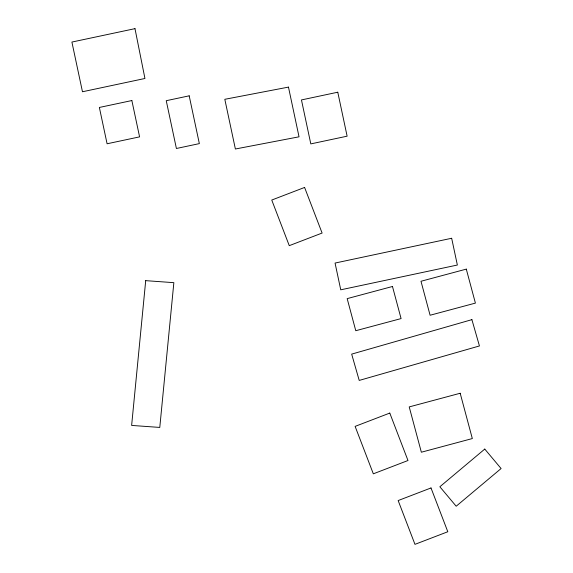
<?xml version="1.0" encoding="UTF-8"?>
<svg xmlns="http://www.w3.org/2000/svg" width="573" height="573" viewBox="0 0 573 573"><rect width="100%" height="100%" fill="white"/><g stroke="black" fill="none" stroke-linecap="round" stroke-linejoin="round"><path stroke-width="0.86" d="M145.707 280.655L131.632 425.424L159.781 427.429L173.855 282.668L145.707 280.655M484.765 449.074L439.856 486.764L456.187 506.224L501.096 468.542L484.765 449.074M304.592 187.443L271.752 200.049L289.265 245.659L322.105 233.053L304.592 187.443M389.783 413.076L355.117 426.384L373.324 473.821L407.99 460.513L389.783 413.076M431.003 487.952L398.156 500.558L414.967 544.35L447.807 531.744L431.003 487.952M471.901 319.648L351.672 354.121L359.214 380.422L479.443 345.949L471.901 319.648M392.476 286.486L347.174 298.626L355.776 330.714L401.079 318.581L392.476 286.486M466.293 269.124L420.99 281.264L430.094 315.243L475.404 303.103L466.293 269.124M460.183 393.257L409.215 406.909L421.356 452.219L472.324 438.56L460.183 393.257M134.984 28.65L71.904 42.058L82.469 91.759L144.94 78.48L134.984 28.65M131.862 100.547L99.365 107.452L107.087 143.773L139.583 136.868L131.862 100.547M189.19 95.827L166.249 100.698L176.405 148.493L199.347 143.615L189.19 95.827M337.776 92.21L301.455 99.931L310.802 143.895L347.123 136.181L337.776 92.21M451.667 238.268L335.062 263.057L340.749 289.816L457.361 265.034L451.667 238.268M288.47 87.11L224.817 99.301L235.381 149.001L299.034 136.811L288.47 87.11"/></g></svg>
